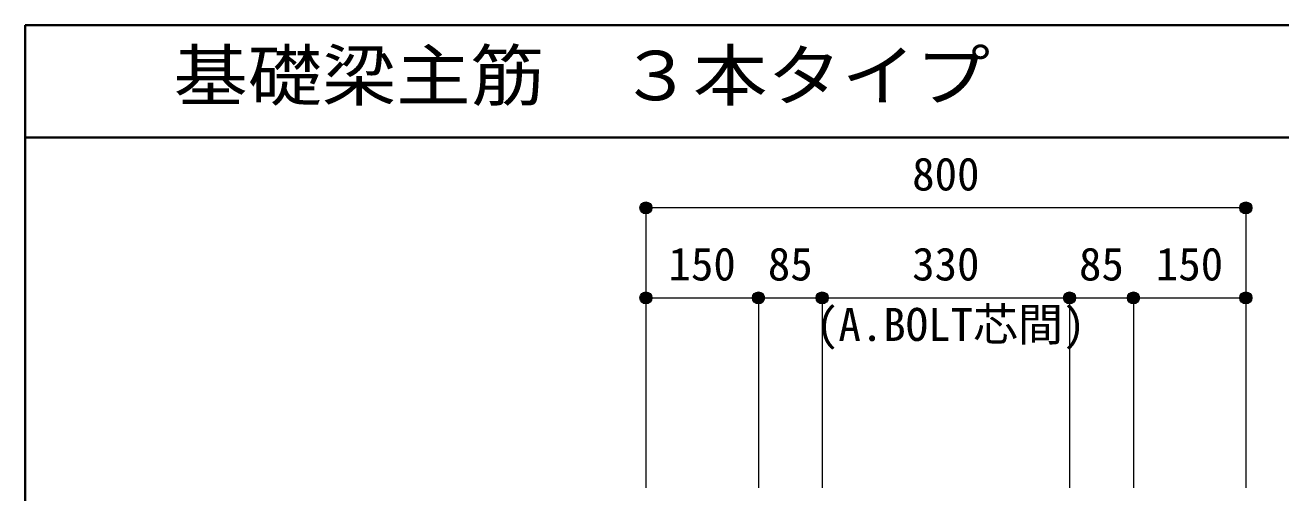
# Model space of a CAD drawing. Units: millimetres at full size, sheet at 1:20. Extents: x -3982 to 3969, y -2797 to 2801.
# Drawn here: x -3982 to -2307, y 2177 to 2801 of the extents above; entities that cross this region are included whole.
import ezdxf
from ezdxf.enums import TextEntityAlignment as Align

# ---------------------------------------------------------------- set-up
doc = ezdxf.new("R2010")
doc.units = ezdxf.units.MM
doc.header["$LTSCALE"] = 20
doc.header["$PDMODE"] = 32
doc.header["$PDSIZE"] = 12
for name, color, linetype, lineweight in [('6-7_文字', 7, 'Continuous', 18), ('6-D_寸法', 4, 'Continuous', 9), ('F-0_枠', 6, 'Continuous', 40)]:
    doc.layers.add(name, color=color, linetype=linetype, lineweight=lineweight)
doc.styles.add('ＭＳ ゴシック', font='')
doc.styles.get('ＭＳ ゴシック').set_extended_font_data('MS Gothic')

msp = doc.modelspace()

# ---------------------------------------------------------------- linework, layer by layer
at = {"layer": '6-D_寸法'}
for p, q in [((-2353.87, 2557.15), (-3153.87, 2557.15)), ((-3153.87, 2557.15), (-3153.87, 2437.15)), ((-2353.87, 2557.15), (-2353.87, 2437.15)), ((-3153.87, 2437.15), (-3003.87, 2437.15)), ((-3153.87, 2437.15), (-3153.87, 2184.12)), ((-3003.87, 2437.15), (-3003.87, 2184.12)), ((-3003.87, 2437.15), (-2918.87, 2437.15)), ((-2918.87, 2437.15), (-2918.87, 2184.12)), ((-2918.87, 2437.15), (-2588.87, 2437.15)), ((-2588.87, 2437.15), (-2588.87, 2184.12)), ((-2588.87, 2437.15), (-2503.87, 2437.15)), ((-2503.87, 2437.15), (-2503.87, 2184.12)), ((-2503.87, 2437.15), (-2353.87, 2437.15)), ((-2353.87, 2437.15), (-2353.87, 2184.12))]:
    msp.add_line(p, q, dxfattribs=at)
for centre, radius in [((-3153.87, 2557.15), 8), ((-3153.87, 2557.15), 7.2), ((-3153.87, 2557.15), 6.4), ((-3153.87, 2557.15), 5.6), ((-2353.87, 2557.15), 8), ((-2353.87, 2557.15), 7.2), ((-2353.87, 2557.15), 6.4), ((-2353.87, 2557.15), 5.6), ((-3153.87, 2557.15), 4.8), ((-3153.87, 2557.15), 4), ((-3153.87, 2557.15), 3.2), ((-3153.87, 2557.15), 2.4), ((-3153.87, 2557.15), 1.6), ((-3153.87, 2557.15), 0.8), ((-2353.87, 2557.15), 4.8), ((-2353.87, 2557.15), 4), ((-2353.87, 2557.15), 3.2), ((-2353.87, 2557.15), 2.4), ((-2353.87, 2557.15), 1.6), ((-2353.87, 2557.15), 0.8), ((-3153.87, 2437.15), 8), ((-3153.87, 2437.15), 7.2), ((-3153.87, 2437.15), 6.4), ((-3153.87, 2437.15), 5.6), ((-3153.87, 2437.15), 4.8), ((-3153.87, 2437.15), 4), ((-3153.87, 2437.15), 3.2), ((-3153.87, 2437.15), 2.4), ((-3153.87, 2437.15), 1.6), ((-3153.87, 2437.15), 0.8), ((-3003.87, 2437.15), 8), ((-3003.87, 2437.15), 7.2), ((-3003.87, 2437.15), 6.4), ((-3003.87, 2437.15), 5.6), ((-3003.87, 2437.15), 4.8), ((-3003.87, 2437.15), 4), ((-3003.87, 2437.15), 3.2), ((-3003.87, 2437.15), 2.4), ((-3003.87, 2437.15), 1.6), ((-3003.87, 2437.15), 0.8), ((-2918.87, 2437.15), 8), ((-2918.87, 2437.15), 7.2), ((-2918.87, 2437.15), 6.4), ((-2918.87, 2437.15), 5.6), ((-2918.87, 2437.15), 4.8), ((-2918.87, 2437.15), 4), ((-2918.87, 2437.15), 3.2), ((-2918.87, 2437.15), 2.4), ((-2918.87, 2437.15), 1.6), ((-2918.87, 2437.15), 0.8), ((-2588.87, 2437.15), 8), ((-2588.87, 2437.15), 7.2), ((-2588.87, 2437.15), 6.4), ((-2588.87, 2437.15), 5.6), ((-2588.87, 2437.15), 4.8), ((-2588.87, 2437.15), 4), ((-2588.87, 2437.15), 3.2), ((-2588.87, 2437.15), 2.4), ((-2588.87, 2437.15), 1.6), ((-2588.87, 2437.15), 0.8), ((-2503.87, 2437.15), 8), ((-2503.87, 2437.15), 7.2), ((-2503.87, 2437.15), 6.4), ((-2503.87, 2437.15), 5.6), ((-2503.87, 2437.15), 4.8), ((-2503.87, 2437.15), 4), ((-2503.87, 2437.15), 3.2), ((-2503.87, 2437.15), 2.4), ((-2503.87, 2437.15), 1.6), ((-2503.87, 2437.15), 0.8), ((-2353.87, 2437.15), 8), ((-2353.87, 2437.15), 7.2), ((-2353.87, 2437.15), 6.4), ((-2353.87, 2437.15), 5.6), ((-2353.87, 2437.15), 4.8), ((-2353.87, 2437.15), 4), ((-2353.87, 2437.15), 3.2), ((-2353.87, 2437.15), 2.4), ((-2353.87, 2437.15), 1.6), ((-2353.87, 2437.15), 0.8)]:
    msp.add_circle(centre, radius, dxfattribs=at)
at = {"layer": '6-D_寸法', "color": 7}
for p in [(-3153.87, 2557.15), (-2353.87, 2557.15), (-3153.87, 2437.15), (-3003.87, 2437.15), (-2918.87, 2437.15), (-2588.87, 2437.15), (-2503.87, 2437.15), (-2353.87, 2437.15)]:
    msp.add_point(p, dxfattribs=at)
at = {"layer": 'F-0_枠'}
for q in [(3969.4, 2800.77), (-3981.92, -2796.83)]:
    msp.add_line((-3981.92, 2800.77), q, dxfattribs=at)
at = {"layer": 'F-0_枠', "color": 2, "lineweight": 35}
msp.add_line((-3981.92, 2650.77), (2482.4, 2650.77), dxfattribs=at)

# ---------------------------------------------------------------- texts
at = {"layer": '6-7_文字', "color": 2, "style": 'ＭＳ ゴシック', "width": 1.1}
msp.add_text('\u3000\u3000基礎梁主筋\u3000３本タイプ', height=65.98, dxfattribs=at).set_placement((-3981.92, 2680.77), align=Align.BOTTOM_LEFT)
at = {"layer": '6-D_寸法', "style": 'ＭＳ ゴシック'}
for s, p in [('800', (-2798.87, 2567.15)), ('150', (-3123.87, 2447.15)), ('85', (-2991.37, 2447.15)), ('330', (-2798.87, 2447.15)), ('85', (-2576.37, 2447.15)), ('150', (-2473.87, 2447.15)), ('(A.BOLT芯間)', (-2927.17, 2366.59))]:
    msp.add_text(s, height=43.99, dxfattribs=at).set_placement(p, align=Align.BOTTOM_LEFT)

doc.saveas('drawing.dxf')
